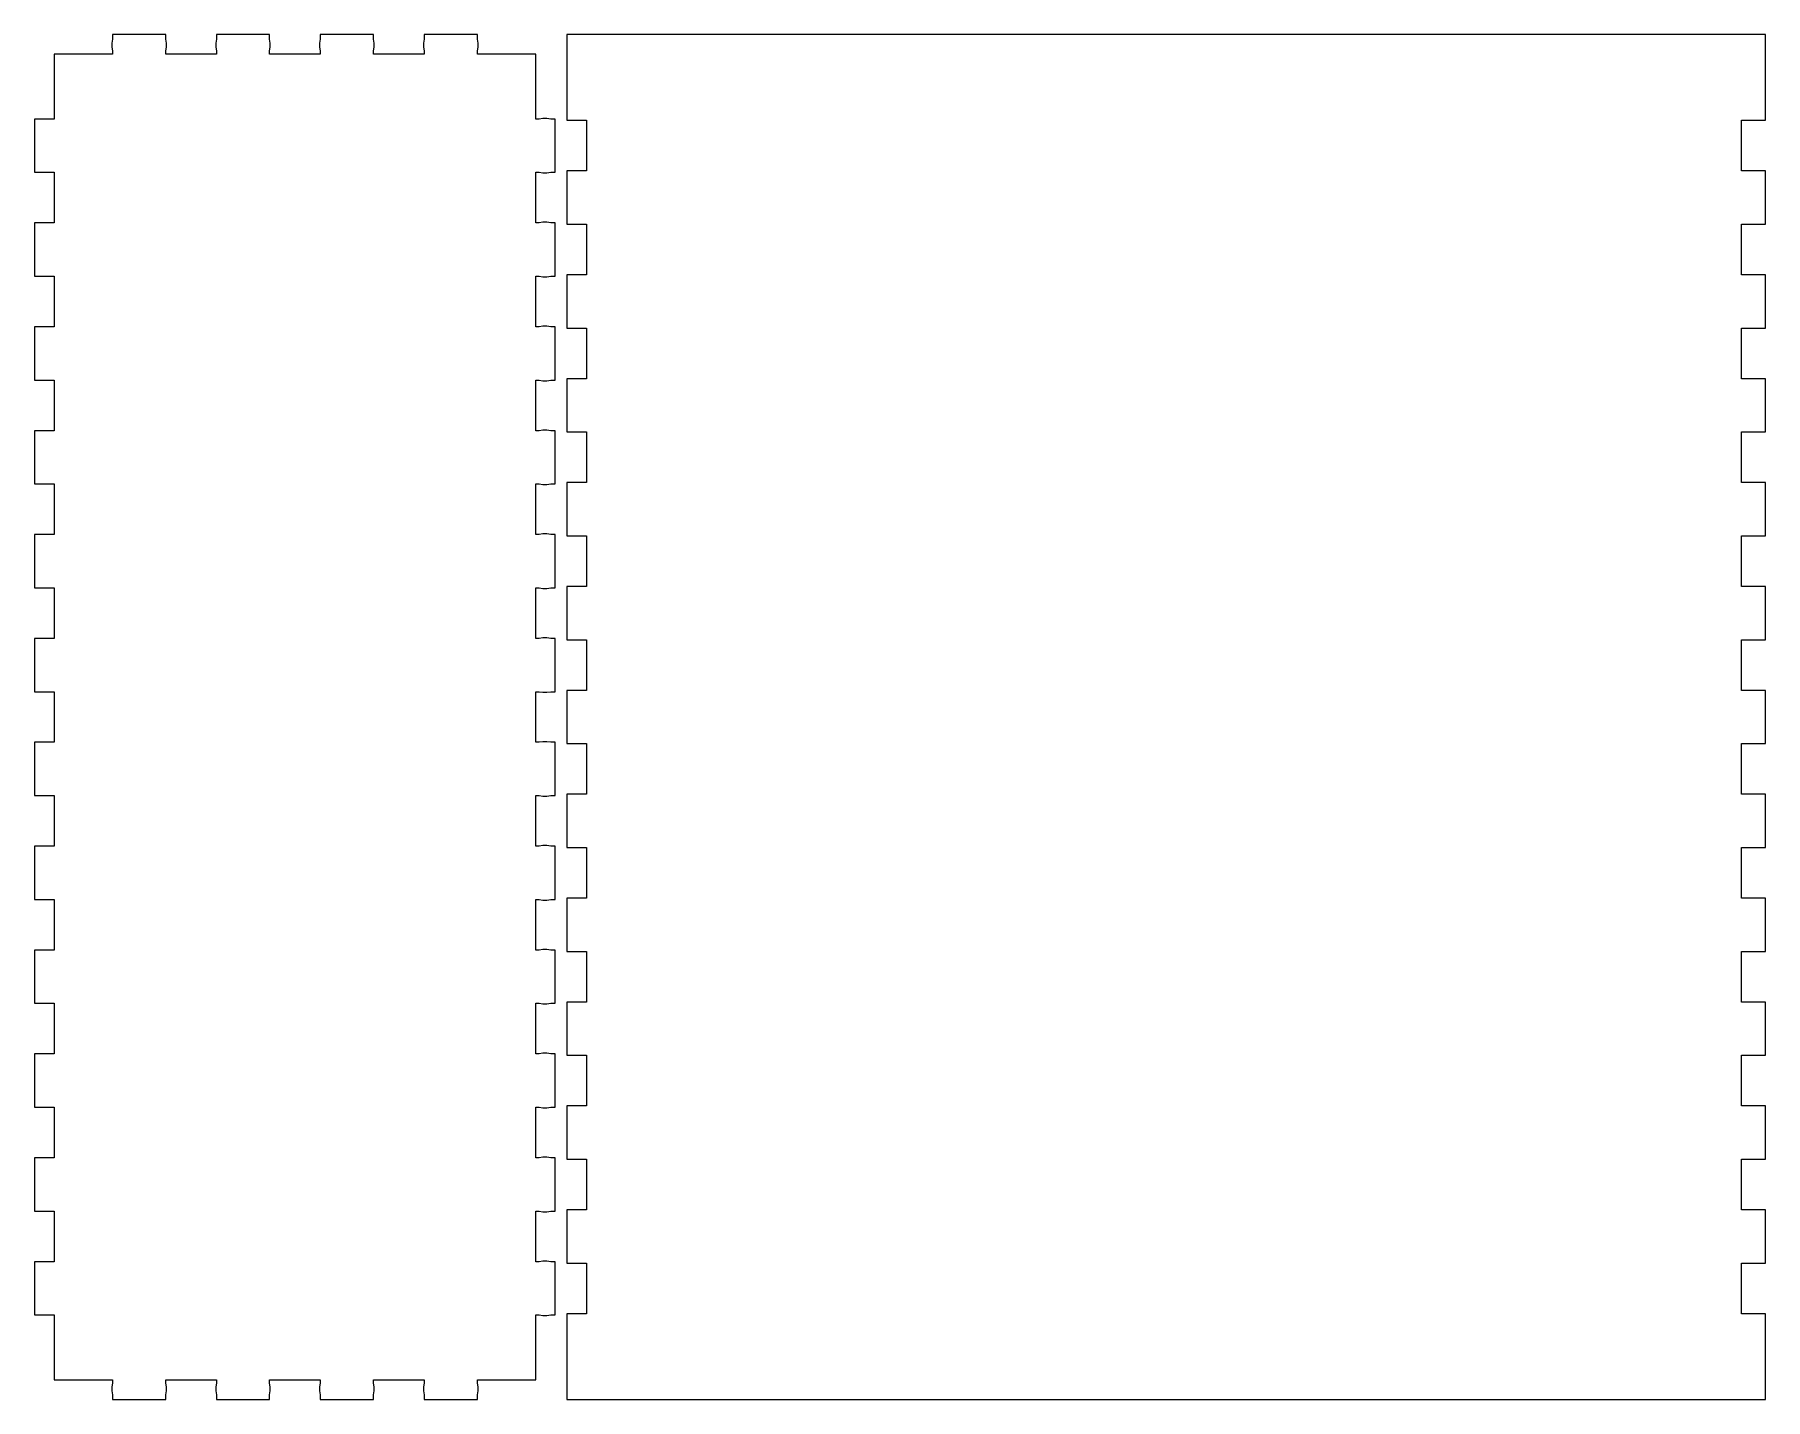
# Model space of a CAD drawing. Header units: metres. Extents: x -82 to 184, y -212 to 334.
# Drawn here: x -82.1 to 184.5, y -212.1 to -1.9 of the extents above; entities that cross this region are included whole.
import ezdxf

# ---------------------------------------------------------------- set-up
doc = ezdxf.new("R2010")
doc.units = ezdxf.units.M

msp = doc.modelspace()

# ---------------------------------------------------------------- linework, layer by layer
for p, q in [((-70.1, -2.59181), (-70.2, -3.19174)), ((-61.9, -1.89999), (-70.1, -1.89999)), ((-70.1, -1.89999), (-70.1, -2.59181)), ((-61.9, -2.59181), (-61.9, -1.89999)), ((-61.8, -3.19174), (-61.9, -2.59181)), ((-54.1, -2.59181), (-54.2, -3.19174)), ((-45.9, -1.89999), (-54.1, -1.89999)), ((-54.1, -1.89999), (-54.1, -2.59181)), ((-45.9, -2.59181), (-45.9, -1.89999)), ((-45.8, -3.19174), (-45.9, -2.59181)), ((-38.1, -2.59181), (-38.2, -3.19174)), ((-29.9, -1.89999), (-38.1, -1.89999)), ((-38.1, -1.89999), (-38.1, -2.59181)), ((-29.9, -2.59181), (-29.9, -1.89999)), ((-29.8, -3.19174), (-29.9, -2.59181)), ((-22.1, -2.59181), (-22.2, -3.19174)), ((-13.9, -1.89999), (-22.1, -1.89999)), ((-22.1, -1.89999), (-22.1, -2.59181)), ((-13.9, -2.59181), (-13.9, -1.89999)), ((-13.8, -3.19174), (-13.9, -2.59181)), ((184.491, -1.89999), (-0.100006, -1.89999)), ((-0.100006, -1.89999), (-0.100006, -15.1)), ((184.491, -15.1), (184.491, -1.89999)), ((-70.1, -4.89999), (-79.1, -4.89999)), ((-79.1, -4.89999), (-79.1, -14.9)), ((-70.2, -3.19174), (-70.2, -3.80827)), ((-70.2, -3.80827), (-70.1, -4.4082)), ((-70.1, -4.4082), (-70.1, -4.89999)), ((-61.9, -4.4082), (-61.8, -3.80827)), ((-61.9, -4.89999), (-61.9, -4.4082)), ((-54.1, -4.89999), (-61.9, -4.89999)), ((-61.8, -3.80827), (-61.8, -3.19174)), ((-54.2, -3.19174), (-54.2, -3.80827)), ((-54.2, -3.80827), (-54.1, -4.4082)), ((-54.1, -4.4082), (-54.1, -4.89999)), ((-45.9, -4.4082), (-45.8, -3.80827)), ((-45.9, -4.89999), (-45.9, -4.4082)), ((-38.1, -4.89999), (-45.9, -4.89999)), ((-45.8, -3.80827), (-45.8, -3.19174)), ((-38.2, -3.19174), (-38.2, -3.80827)), ((-38.2, -3.80827), (-38.1, -4.4082)), ((-38.1, -4.4082), (-38.1, -4.89999)), ((-29.9, -4.4082), (-29.8, -3.80827)), ((-29.9, -4.89999), (-29.9, -4.4082)), ((-22.1, -4.89999), (-29.9, -4.89999)), ((-29.8, -3.80827), (-29.8, -3.19174)), ((-22.2, -3.19174), (-22.2, -3.80827)), ((-22.2, -3.80827), (-22.1, -4.4082)), ((-22.1, -4.4082), (-22.1, -4.89999)), ((-13.9, -4.4082), (-13.8, -3.80827)), ((-13.9, -4.89999), (-13.9, -4.4082)), ((-4.89999, -4.89999), (-13.9, -4.89999)), ((-13.8, -3.80827), (-13.8, -3.19174)), ((-4.89999, -14.9), (-4.89999, -4.89999)), ((-79.1, -14.9), (-82.1, -14.9)), ((-82.1, -14.9), (-82.1, -23.1)), ((-4.4082, -14.9), (-4.89999, -14.9)), ((-3.80827, -14.8), (-4.4082, -14.9)), ((-3.19174, -14.8), (-3.80827, -14.8)), ((-2.59181, -14.9), (-3.19174, -14.8)), ((-1.89999, -14.9), (-2.59181, -14.9)), ((-1.89999, -23.1), (-1.89999, -14.9)), ((-0.100006, -15.1), (2.89999, -15.1)), ((2.89999, -15.1), (2.89999, -22.9)), ((180.824, -22.9), (180.824, -15.1)), ((180.824, -15.1), (184.491, -15.1)), ((-82.1, -23.1), (-79.1, -23.1)), ((-79.1, -23.1), (-79.1, -30.9)), ((-4.89999, -30.9), (-4.89999, -23.1)), ((-4.89999, -23.1), (-4.4082, -23.1)), ((-4.4082, -23.1), (-3.80827, -23.2)), ((-3.80827, -23.2), (-3.19174, -23.2)), ((-3.19174, -23.2), (-2.59181, -23.1)), ((-2.59181, -23.1), (-1.89999, -23.1)), ((2.89999, -22.9), (-0.100006, -22.9)), ((-0.100006, -22.9), (-0.100006, -31.1)), ((184.491, -22.9), (180.824, -22.9)), ((184.491, -31.1), (184.491, -22.9)), ((-79.1, -30.9), (-82.1, -30.9)), ((-82.1, -30.9), (-82.1, -39.1)), ((-4.4082, -30.9), (-4.89999, -30.9)), ((-3.80827, -30.8), (-4.4082, -30.9)), ((-3.19174, -30.8), (-3.80827, -30.8)), ((-2.59181, -30.9), (-3.19174, -30.8)), ((-1.89999, -30.9), (-2.59181, -30.9)), ((-1.89999, -39.1), (-1.89999, -30.9)), ((-0.100006, -31.1), (2.89999, -31.1)), ((2.89999, -31.1), (2.89999, -38.9)), ((180.824, -38.9), (180.824, -31.1)), ((180.824, -31.1), (184.491, -31.1)), ((-82.1, -39.1), (-79.1, -39.1)), ((-79.1, -39.1), (-79.1, -46.9)), ((-4.89999, -46.9), (-4.89999, -39.1)), ((-4.89999, -39.1), (-4.4082, -39.1)), ((-4.4082, -39.1), (-3.80827, -39.2)), ((-3.80827, -39.2), (-3.19174, -39.2)), ((-3.19174, -39.2), (-2.59181, -39.1)), ((-2.59181, -39.1), (-1.89999, -39.1)), ((2.89999, -38.9), (-0.100006, -38.9)), ((-0.100006, -38.9), (-0.100006, -47.1)), ((184.491, -38.9), (180.824, -38.9)), ((184.491, -47.1), (184.491, -38.9)), ((-79.1, -46.9), (-82.1, -46.9)), ((-82.1, -46.9), (-82.1, -55.1)), ((-4.4082, -46.9), (-4.89999, -46.9)), ((-3.80827, -46.8), (-4.4082, -46.9)), ((-3.19174, -46.8), (-3.80827, -46.8)), ((-2.59181, -46.9), (-3.19174, -46.8)), ((-1.89999, -46.9), (-2.59181, -46.9)), ((-1.89999, -55.1), (-1.89999, -46.9)), ((-0.100006, -47.1), (2.89999, -47.1)), ((2.89999, -47.1), (2.89999, -54.9)), ((180.824, -54.9), (180.824, -47.1)), ((180.824, -47.1), (184.491, -47.1)), ((-82.1, -55.1), (-79.1, -55.1)), ((-79.1, -55.1), (-79.1, -62.9)), ((-4.89999, -62.9), (-4.89999, -55.1)), ((-4.89999, -55.1), (-4.4082, -55.1)), ((-4.4082, -55.1), (-3.80827, -55.2)), ((-3.80827, -55.2), (-3.19174, -55.2)), ((-3.19174, -55.2), (-2.59181, -55.1)), ((-2.59181, -55.1), (-1.89999, -55.1)), ((2.89999, -54.9), (-0.100006, -54.9)), ((-0.100006, -54.9), (-0.100006, -63.1)), ((184.491, -54.9), (180.824, -54.9)), ((184.491, -63.1), (184.491, -54.9)), ((-79.1, -62.9), (-82.1, -62.9)), ((-82.1, -62.9), (-82.1, -71.1)), ((-4.4082, -62.9), (-4.89999, -62.9)), ((-3.80827, -62.8), (-4.4082, -62.9)), ((-3.19174, -62.8), (-3.80827, -62.8)), ((-2.59181, -62.9), (-3.19174, -62.8)), ((-1.89999, -62.9), (-2.59181, -62.9)), ((-1.89999, -71.1), (-1.89999, -62.9)), ((-0.100006, -63.1), (2.89999, -63.1)), ((2.89999, -63.1), (2.89999, -70.9)), ((180.824, -70.9), (180.824, -63.1)), ((180.824, -63.1), (184.491, -63.1)), ((-82.1, -71.1), (-79.1, -71.1)), ((-79.1, -71.1), (-79.1, -78.9)), ((-4.89999, -78.9), (-4.89999, -71.1)), ((-4.89999, -71.1), (-4.4082, -71.1)), ((-4.4082, -71.1), (-3.80827, -71.2)), ((-3.80827, -71.2), (-3.19174, -71.2)), ((-3.19174, -71.2), (-2.59181, -71.1)), ((-2.59181, -71.1), (-1.89999, -71.1)), ((2.89999, -70.9), (-0.100006, -70.9)), ((-0.100006, -70.9), (-0.100006, -79.1)), ((184.491, -70.9), (180.824, -70.9)), ((184.491, -79.1), (184.491, -70.9)), ((-79.1, -78.9), (-82.1, -78.9)), ((-82.1, -78.9), (-82.1, -87.1)), ((-4.4082, -78.9), (-4.89999, -78.9)), ((-3.80827, -78.8), (-4.4082, -78.9)), ((-3.19174, -78.8), (-3.80827, -78.8)), ((-2.59181, -78.9), (-3.19174, -78.8)), ((-1.89999, -78.9), (-2.59181, -78.9)), ((-1.89999, -87.1), (-1.89999, -78.9)), ((-0.100006, -79.1), (2.89999, -79.1)), ((2.89999, -79.1), (2.89999, -86.9)), ((180.824, -86.9), (180.824, -79.1)), ((180.824, -79.1), (184.491, -79.1)), ((-82.1, -87.1), (-79.1, -87.1)), ((-79.1, -87.1), (-79.1, -94.9)), ((-4.89999, -94.9), (-4.89999, -87.1)), ((-4.89999, -87.1), (-4.4082, -87.1)), ((-4.4082, -87.1), (-3.80827, -87.2)), ((-3.80827, -87.2), (-3.19174, -87.2)), ((-3.19174, -87.2), (-2.59181, -87.1)), ((-2.59181, -87.1), (-1.89999, -87.1)), ((2.89999, -86.9), (-0.100006, -86.9)), ((-0.100006, -86.9), (-0.100006, -95.1)), ((184.491, -86.9), (180.824, -86.9)), ((184.491, -95.1), (184.491, -86.9)), ((-79.1, -94.9), (-82.1, -94.9)), ((-82.1, -94.9), (-82.1, -103.1)), ((-4.4082, -94.9), (-4.89999, -94.9)), ((-3.80827, -94.8), (-4.4082, -94.9)), ((-3.19174, -94.8), (-3.80827, -94.8)), ((-2.59181, -94.9), (-3.19174, -94.8)), ((-1.89999, -94.9), (-2.59181, -94.9)), ((-1.89999, -103.1), (-1.89999, -94.9)), ((-0.100006, -95.1), (2.89999, -95.1)), ((2.89999, -95.1), (2.89999, -102.9)), ((180.824, -102.9), (180.824, -95.1)), ((180.824, -95.1), (184.491, -95.1)), ((-82.1, -103.1), (-79.1, -103.1)), ((-79.1, -103.1), (-79.1, -110.9)), ((-4.89999, -110.9), (-4.89999, -103.1)), ((-4.89999, -103.1), (-4.4082, -103.1)), ((-4.4082, -103.1), (-3.80827, -103.2)), ((-3.80827, -103.2), (-3.19174, -103.2)), ((-3.19174, -103.2), (-2.59181, -103.1)), ((-2.59181, -103.1), (-1.89999, -103.1)), ((2.89999, -102.9), (-0.100006, -102.9)), ((-0.100006, -102.9), (-0.100006, -111.1)), ((184.491, -102.9), (180.824, -102.9)), ((184.491, -111.1), (184.491, -102.9)), ((-79.1, -110.9), (-82.1, -110.9)), ((-82.1, -110.9), (-82.1, -119.1)), ((-4.4082, -110.9), (-4.89999, -110.9)), ((-3.80827, -110.8), (-4.4082, -110.9)), ((-3.19174, -110.8), (-3.80827, -110.8)), ((-2.59181, -110.9), (-3.19174, -110.8)), ((-1.89999, -110.9), (-2.59181, -110.9)), ((-1.89999, -119.1), (-1.89999, -110.9)), ((-0.100006, -111.1), (2.89999, -111.1)), ((2.89999, -111.1), (2.89999, -118.9)), ((180.824, -118.9), (180.824, -111.1)), ((180.824, -111.1), (184.491, -111.1)), ((-82.1, -119.1), (-79.1, -119.1)), ((-79.1, -119.1), (-79.1, -126.9)), ((-4.89999, -126.9), (-4.89999, -119.1)), ((-4.89999, -119.1), (-4.4082, -119.1)), ((-4.4082, -119.1), (-3.80827, -119.2)), ((-3.80827, -119.2), (-3.19174, -119.2)), ((-3.19174, -119.2), (-2.59181, -119.1)), ((-2.59181, -119.1), (-1.89999, -119.1)), ((2.89999, -118.9), (-0.100006, -118.9)), ((-0.100006, -118.9), (-0.100006, -127.1)), ((184.491, -118.9), (180.824, -118.9)), ((184.491, -127.1), (184.491, -118.9)), ((-79.1, -126.9), (-82.1, -126.9)), ((-82.1, -126.9), (-82.1, -135.1)), ((-4.4082, -126.9), (-4.89999, -126.9)), ((-3.80827, -126.8), (-4.4082, -126.9)), ((-3.19174, -126.8), (-3.80827, -126.8)), ((-2.59181, -126.9), (-3.19174, -126.8)), ((-1.89999, -126.9), (-2.59181, -126.9)), ((-1.89999, -135.1), (-1.89999, -126.9)), ((-0.100006, -127.1), (2.89999, -127.1)), ((2.89999, -127.1), (2.89999, -134.9)), ((180.824, -134.9), (180.824, -127.1)), ((180.824, -127.1), (184.491, -127.1)), ((-82.1, -135.1), (-79.1, -135.1)), ((-79.1, -135.1), (-79.1, -142.9)), ((-4.89999, -142.9), (-4.89999, -135.1)), ((-4.89999, -135.1), (-4.4082, -135.1)), ((-4.4082, -135.1), (-3.80827, -135.2)), ((-3.80827, -135.2), (-3.19174, -135.2)), ((-3.19174, -135.2), (-2.59181, -135.1)), ((-2.59181, -135.1), (-1.89999, -135.1)), ((2.89999, -134.9), (-0.100006, -134.9)), ((-0.100006, -134.9), (-0.100006, -143.1)), ((184.491, -134.9), (180.824, -134.9)), ((184.491, -143.1), (184.491, -134.9)), ((-79.1, -142.9), (-82.1, -142.9)), ((-82.1, -142.9), (-82.1, -151.1)), ((-4.4082, -142.9), (-4.89999, -142.9)), ((-3.80827, -142.8), (-4.4082, -142.9)), ((-3.19174, -142.8), (-3.80827, -142.8)), ((-2.59181, -142.9), (-3.19174, -142.8)), ((-1.89999, -142.9), (-2.59181, -142.9)), ((-1.89999, -151.1), (-1.89999, -142.9)), ((-0.100006, -143.1), (2.89999, -143.1)), ((2.89999, -143.1), (2.89999, -150.9)), ((180.824, -150.9), (180.824, -143.1)), ((180.824, -143.1), (184.491, -143.1)), ((-82.1, -151.1), (-79.1, -151.1)), ((-79.1, -151.1), (-79.1, -158.9)), ((-4.89999, -158.9), (-4.89999, -151.1)), ((-4.89999, -151.1), (-4.4082, -151.1)), ((-4.4082, -151.1), (-3.80827, -151.2)), ((-3.80827, -151.2), (-3.19174, -151.2)), ((-3.19174, -151.2), (-2.59181, -151.1)), ((-2.59181, -151.1), (-1.89999, -151.1)), ((2.89999, -150.9), (-0.100006, -150.9)), ((-0.100006, -150.9), (-0.100006, -159.1)), ((184.491, -150.9), (180.824, -150.9)), ((184.491, -159.1), (184.491, -150.9)), ((-79.1, -158.9), (-82.1, -158.9)), ((-82.1, -158.9), (-82.1, -167.1)), ((-4.4082, -158.9), (-4.89999, -158.9)), ((-3.80827, -158.8), (-4.4082, -158.9)), ((-3.19174, -158.8), (-3.80827, -158.8)), ((-2.59181, -158.9), (-3.19174, -158.8)), ((-1.89999, -158.9), (-2.59181, -158.9)), ((-1.89999, -167.1), (-1.89999, -158.9)), ((-0.100006, -159.1), (2.89999, -159.1)), ((2.89999, -159.1), (2.89999, -166.9)), ((180.824, -166.9), (180.824, -159.1)), ((180.824, -159.1), (184.491, -159.1)), ((-82.1, -167.1), (-79.1, -167.1)), ((-79.1, -167.1), (-79.1, -174.9)), ((-4.89999, -174.9), (-4.89999, -167.1)), ((-4.89999, -167.1), (-4.4082, -167.1)), ((-4.4082, -167.1), (-3.80827, -167.2)), ((-3.80827, -167.2), (-3.19174, -167.2)), ((-3.19174, -167.2), (-2.59181, -167.1)), ((-2.59181, -167.1), (-1.89999, -167.1)), ((2.89999, -166.9), (-0.100006, -166.9)), ((-0.100006, -166.9), (-0.100006, -175.1)), ((184.491, -166.9), (180.824, -166.9)), ((184.491, -175.1), (184.491, -166.9)), ((-79.1, -174.9), (-82.1, -174.9)), ((-82.1, -174.9), (-82.1, -183.1)), ((-4.4082, -174.9), (-4.89999, -174.9)), ((-3.80827, -174.8), (-4.4082, -174.9)), ((-3.19174, -174.8), (-3.80827, -174.8)), ((-2.59181, -174.9), (-3.19174, -174.8)), ((-1.89999, -174.9), (-2.59181, -174.9)), ((-1.89999, -183.1), (-1.89999, -174.9)), ((-0.100006, -175.1), (2.89999, -175.1)), ((2.89999, -175.1), (2.89999, -182.9)), ((180.824, -182.9), (180.824, -175.1)), ((180.824, -175.1), (184.491, -175.1)), ((-82.1, -183.1), (-79.1, -183.1)), ((-79.1, -183.1), (-79.1, -190.9)), ((-4.89999, -190.9), (-4.89999, -183.1)), ((-4.89999, -183.1), (-4.4082, -183.1)), ((-4.4082, -183.1), (-3.80827, -183.2)), ((-3.80827, -183.2), (-3.19174, -183.2)), ((-3.19174, -183.2), (-2.59181, -183.1)), ((-2.59181, -183.1), (-1.89999, -183.1)), ((2.89999, -182.9), (-0.100006, -182.9)), ((-0.100006, -182.9), (-0.100006, -191.1)), ((184.491, -182.9), (180.824, -182.9)), ((184.491, -191.1), (184.491, -182.9)), ((-79.1, -190.9), (-82.1, -190.9)), ((-82.1, -190.9), (-82.1, -199.1)), ((-4.4082, -190.9), (-4.89999, -190.9)), ((-3.80827, -190.8), (-4.4082, -190.9)), ((-3.19174, -190.8), (-3.80827, -190.8)), ((-2.59181, -190.9), (-3.19174, -190.8)), ((-1.89999, -190.9), (-2.59181, -190.9)), ((-1.89999, -199.1), (-1.89999, -190.9)), ((-0.100006, -191.1), (2.89999, -191.1)), ((2.89999, -191.1), (2.89999, -198.9)), ((180.824, -198.9), (180.824, -191.1)), ((180.824, -191.1), (184.491, -191.1)), ((-82.1, -199.1), (-79.1, -199.1)), ((-79.1, -199.1), (-79.1, -209.1)), ((-4.89999, -209.1), (-4.89999, -199.1)), ((-4.89999, -199.1), (-4.4082, -199.1)), ((-4.4082, -199.1), (-3.80827, -199.2)), ((-3.80827, -199.2), (-3.19174, -199.2)), ((-3.19174, -199.2), (-2.59181, -199.1)), ((-2.59181, -199.1), (-1.89999, -199.1)), ((2.89999, -198.9), (-0.100006, -198.9)), ((-0.100006, -198.9), (-0.100006, -212.1)), ((184.491, -198.9), (180.824, -198.9)), ((184.491, -212.1), (184.491, -198.9)), ((-79.1, -209.1), (-70.1, -209.1)), ((-70.1, -209.592), (-70.2, -210.192)), ((-70.2, -210.192), (-70.2, -210.808)), ((-70.1, -209.1), (-70.1, -209.592)), ((-61.9, -209.592), (-61.9, -209.1)), ((-61.9, -209.1), (-54.1, -209.1)), ((-61.8, -210.192), (-61.9, -209.592)), ((-61.8, -210.808), (-61.8, -210.192)), ((-54.1, -209.592), (-54.2, -210.192)), ((-54.2, -210.192), (-54.2, -210.808)), ((-54.1, -209.1), (-54.1, -209.592)), ((-45.9, -209.592), (-45.9, -209.1)), ((-45.9, -209.1), (-38.1, -209.1)), ((-45.8, -210.192), (-45.9, -209.592)), ((-45.8, -210.808), (-45.8, -210.192)), ((-38.1, -209.592), (-38.2, -210.192)), ((-38.2, -210.192), (-38.2, -210.808)), ((-38.1, -209.1), (-38.1, -209.592)), ((-29.9, -209.592), (-29.9, -209.1)), ((-29.9, -209.1), (-22.1, -209.1)), ((-29.8, -210.192), (-29.9, -209.592)), ((-29.8, -210.808), (-29.8, -210.192)), ((-22.1, -209.592), (-22.2, -210.192)), ((-22.2, -210.192), (-22.2, -210.808)), ((-22.1, -209.1), (-22.1, -209.592)), ((-13.9, -209.592), (-13.9, -209.1)), ((-13.9, -209.1), (-4.89999, -209.1)), ((-13.8, -210.192), (-13.9, -209.592)), ((-13.8, -210.808), (-13.8, -210.192)), ((-70.2, -210.808), (-70.1, -211.408)), ((-70.1, -211.408), (-70.1, -212.1)), ((-70.1, -212.1), (-61.9, -212.1)), ((-61.9, -211.408), (-61.8, -210.808)), ((-61.9, -212.1), (-61.9, -211.408)), ((-54.2, -210.808), (-54.1, -211.408)), ((-54.1, -211.408), (-54.1, -212.1)), ((-54.1, -212.1), (-45.9, -212.1)), ((-45.9, -211.408), (-45.8, -210.808)), ((-45.9, -212.1), (-45.9, -211.408)), ((-38.2, -210.808), (-38.1, -211.408)), ((-38.1, -211.408), (-38.1, -212.1)), ((-38.1, -212.1), (-29.9, -212.1)), ((-29.9, -211.408), (-29.8, -210.808)), ((-29.9, -212.1), (-29.9, -211.408)), ((-22.2, -210.808), (-22.1, -211.408)), ((-22.1, -211.408), (-22.1, -212.1)), ((-22.1, -212.1), (-13.9, -212.1)), ((-13.9, -211.408), (-13.8, -210.808)), ((-13.9, -212.1), (-13.9, -211.408)), ((-0.100006, -212.1), (184.491, -212.1))]:
    msp.add_line(p, q)

doc.saveas('drawing.dxf')
